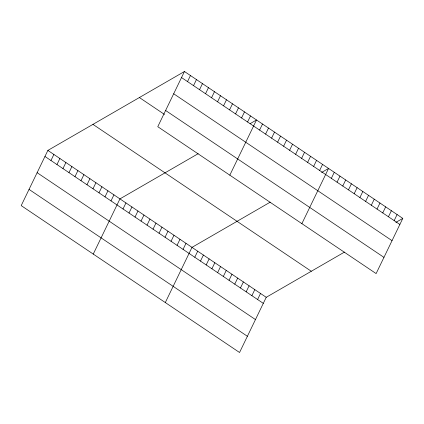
<?xml version="1.0" encoding="UTF-8"?>
<svg xmlns="http://www.w3.org/2000/svg" width="424" height="424" viewBox="0 0 424 424"><rect width="100%" height="100%" fill="white"/><g stroke="black" fill="none" stroke-linecap="round" stroke-linejoin="round"><path stroke-width="0.64" d="M184.451 71.502L157.77 126.697L376.12 273.586L402.8 218.392L184.451 71.502L47.88 150.414L21.2 205.608L239.549 352.498L266.23 297.304L344.463 252.1M50.96 160.511L53.885 154.453M56.964 164.549L59.89 158.491M62.969 168.588L65.895 162.535M68.974 172.626L71.9 166.574M74.979 176.67L77.905 170.612M80.984 180.709L83.91 174.651M86.984 184.747L89.915 178.69M92.989 188.786L95.919 182.728M98.993 192.825L101.924 186.772M104.998 196.863L107.929 190.811M111.003 200.907L113.934 194.849M93.254 254.082L119.939 198.888L198.172 153.684M123.013 208.984L125.939 202.926M187.53 81.599L190.456 75.541M129.018 213.023L131.944 206.965M193.535 85.637L196.46 79.58M135.023 217.062L137.948 211.009M199.54 89.676L202.465 83.618M141.028 221.1L143.953 215.048M205.545 93.715L208.47 87.662M147.033 225.144L149.958 219.086M211.549 97.758L214.475 91.701M153.037 229.183L155.963 223.125M217.554 101.797L220.48 95.739M159.042 233.221L161.968 227.163M223.554 105.836L226.485 99.778M165.047 237.26L167.973 231.202M229.559 109.874L232.49 103.816M171.052 241.298L173.978 235.241M235.564 113.913L238.495 107.855M177.057 245.337L179.983 239.284M241.569 117.952L244.5 111.899M183.057 249.376L185.988 243.323M247.574 121.99L250.505 115.938M165.307 302.556L191.993 247.362L270.226 202.158M229.824 175.17L256.509 119.976L250.07 123.697M194.775 257.257L197.701 251.204M259.583 130.073L262.509 124.015M200.483 261.099L203.414 255.047M265.588 134.111L268.514 128.053M206.197 264.942L209.122 258.884M271.593 138.15L274.519 132.092M211.905 268.784L214.836 262.726M277.598 142.188L280.524 136.136M217.618 272.627L220.544 266.569M283.603 146.227L286.529 140.174M223.326 276.469L226.257 270.411M289.608 150.271L292.534 144.213M229.04 280.312L231.965 274.254M295.613 154.309L298.538 148.252M234.748 284.149L237.679 278.096M301.618 158.348L304.543 152.29M240.461 287.991L243.387 281.939M307.623 162.387L310.548 156.329M246.169 291.834L249.1 285.776M313.627 166.425L316.553 160.373M251.883 295.676L254.808 289.619M319.627 170.464L322.558 164.411M257.591 299.519L260.522 293.461M301.877 223.644L328.563 168.45L321.631 172.457M331.345 178.345L334.271 172.292M337.054 182.188L339.984 176.135M342.767 186.03L345.692 179.972M348.475 189.873L351.406 183.815M354.188 193.715L357.114 187.657M359.897 197.558L362.827 191.5M365.61 201.4L368.536 195.342M371.318 205.237L374.249 199.185M377.031 209.08L379.957 203.027M382.74 212.922L385.67 206.864M388.453 216.765L391.379 210.707M394.161 220.607L397.092 214.549M395.868 222.399L402.8 218.392M181.525 77.56L399.874 224.45M173.686 93.773L392.036 240.662M165.609 110.478L383.959 257.368M139.385 97.541L164.496 114.438M92.951 124.375L311.296 271.265M47.88 150.414L266.23 297.304M44.955 156.472L263.304 303.361M37.116 172.685L255.465 319.574M29.039 189.396L247.388 336.28"/></g></svg>
